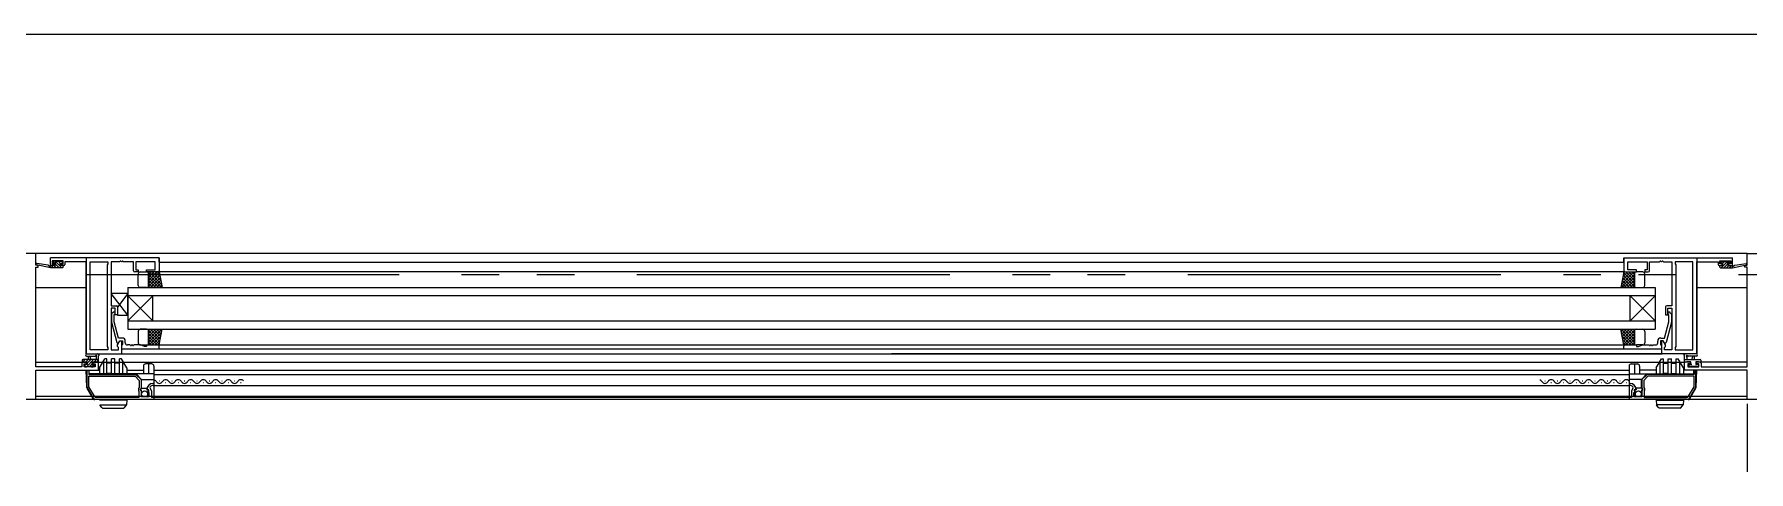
# Model space of a CAD drawing. Units: millimetres at full size. Extents: x -12803 to 120774, y -9413 to 101127.
# Drawn here: x 99524 to 100345, y 19702 to 19911 of the extents above; entities that cross this region are included whole.
import ezdxf

# ---------------------------------------------------------------- set-up
doc = ezdxf.new("R2010")
doc.units = ezdxf.units.MM
doc.header["$LTSCALE"] = 30
doc.linetypes.add('DOUBLE_CHAIN1', pattern=[8.8, 5, -1, 0.6, -0.6, 0.6, -1])
doc.layers.add('0-0_NoName', color=7, linetype='Continuous')
doc.layers.add('2-0_通芯', color=7, linetype='DOUBLE_CHAIN1', lineweight=15)
doc.layers.add('2-A_建具', color=7, linetype='Continuous', lineweight=15)

# ---------------------------------------------------------------- blocks, each defined once
blk = doc.blocks.new('グループ部品-732')
at = {"layer": '2-0_通芯'}
blk.add_line((75524.36, 19796.41), (120774.36, 19796.41), dxfattribs=at)
at = {"layer": '2-A_建具'}
for p, q in [((100344.36, 19806.41), (99499.86, 19806.41)), ((99524.36, 19800.91), (99524.36, 19806.41)), ((99530.24, 19800.78), (99524.7, 19801.61)), ((99583.36, 19804.41), (99531.36, 19804.41)), ((99531.36, 19801.11), (99531.36, 19804.41)), ((99532.16, 19802.91), (99532.16, 19801.41)), ((99537.36, 19802.91), (99532.16, 19802.91)), ((99532.16, 19801.41), (99533.26, 19801.41)), ((99533.04, 19802.72), (99532.54, 19802.22)), ((99533.28, 19801.78), (99532.69, 19802.37)), ((99532.76, 19801.71), (99533.09, 19801.71)), ((99533.86, 19802.81), (99533.26, 19802.81)), ((99533.26, 19801.41), (99533.26, 19800.61)), ((99536.8, 19799.61), (99533.6, 19802.81)), ((99535.45, 19799.61), (99533.62, 19801.44)), ((99536.06, 19802.61), (99534.06, 19802.61)), ((99536.05, 19801.71), (99535.15, 19802.61)), ((99535.96, 19801.71), (99536.76, 19801.71)), ((99535.96, 19800.61), (99535.96, 19801.71)), ((99536.76, 19802.81), (99536.26, 19802.81)), ((99536.26, 19801.41), (99537.36, 19801.41)), ((99536.26, 19800.61), (99536.26, 19801.41)), ((99537.06, 19802.05), (99536.29, 19802.81)), ((99537.06, 19802.01), (99537.06, 19802.51)), ((99537.36, 19801.41), (99537.36, 19802.91)), ((99538.16, 19802.48), (99538.16, 19801.11)), ((99548.36, 19802.48), (99538.16, 19802.48)), ((99548.36, 19804.41), (99548.36, 19758.41)), ((99548.36, 19758.41), (99548.36, 19802.48)), ((99550.29, 19802.48), (99558.86, 19802.48)), ((99550.29, 19760.34), (99550.29, 19802.48)), ((99558.86, 19801.41), (99558.43, 19800.98)), ((99558.86, 19802.48), (99558.86, 19801.41)), ((99560.36, 19802.48), (99560.36, 19781.31)), ((99564.4, 19802.48), (99560.36, 19802.48)), ((99565.4, 19802.48), (99565.31, 19802.48)), ((99571.16, 19802.48), (99566.31, 19802.48)), ((99571.16, 19798.11), (99571.16, 19802.48)), ((99572.16, 19802.48), (99572.16, 19798.61)), ((99581.43, 19802.48), (99572.16, 19802.48)), ((99581.43, 19798.61), (99581.43, 19802.48)), ((99583.36, 19802.21), (99583.36, 19804.41)), ((99583.36, 19804.41), (99583.36, 19798.11)), ((99583.36, 19802.21), (99934.36, 19802.21)), ((99934.36, 19802.21), (100285.36, 19802.21)), ((100285.36, 19804.41), (100337.36, 19804.41)), ((100285.36, 19802.21), (100285.36, 19804.41)), ((100285.36, 19804.41), (100285.36, 19798.11)), ((100287.29, 19802.48), (100296.56, 19802.48)), ((100287.29, 19798.61), (100287.29, 19802.48)), ((100296.56, 19802.48), (100296.56, 19798.61)), ((100297.56, 19802.48), (100302.4, 19802.48)), ((100297.56, 19798.11), (100297.56, 19802.48)), ((100303.31, 19802.48), (100303.4, 19802.48)), ((100304.31, 19802.48), (100308.36, 19802.48)), ((100308.36, 19802.48), (100308.36, 19781.31)), ((100309.86, 19802.48), (100309.86, 19801.41)), ((100318.43, 19802.48), (100309.86, 19802.48)), ((100309.86, 19801.41), (100310.29, 19800.98)), ((100318.43, 19760.34), (100318.43, 19802.48)), ((100320.36, 19804.41), (100320.36, 19758.41)), ((100320.36, 19802.48), (100330.56, 19802.48)), ((100320.36, 19758.41), (100320.36, 19802.48)), ((100330.56, 19802.48), (100330.56, 19801.11)), ((100331.36, 19802.91), (100336.56, 19802.91)), ((100331.36, 19801.41), (100331.36, 19802.91)), ((100332.46, 19801.41), (100331.36, 19801.41)), ((100331.66, 19802.05), (100332.42, 19802.81)), ((100331.66, 19802.01), (100331.66, 19802.51)), ((100331.91, 19799.61), (100335.11, 19802.81)), ((100331.96, 19802.81), (100332.46, 19802.81)), ((100332.76, 19801.71), (100331.96, 19801.71)), ((100332.46, 19800.61), (100332.46, 19801.41)), ((100332.66, 19802.61), (100334.66, 19802.61)), ((100332.67, 19801.71), (100333.57, 19802.61)), ((100332.76, 19800.61), (100332.76, 19801.71)), ((100333.26, 19799.61), (100335.09, 19801.44)), ((100334.86, 19802.81), (100335.46, 19802.81)), ((100335.43, 19801.78), (100336.02, 19802.37)), ((100335.46, 19801.41), (100335.46, 19800.61)), ((100336.56, 19801.41), (100335.46, 19801.41)), ((100335.96, 19801.71), (100335.62, 19801.71)), ((100335.67, 19802.72), (100336.17, 19802.22)), ((100336.56, 19802.91), (100336.56, 19801.41)), ((100337.36, 19801.11), (100337.36, 19804.41)), ((100338.47, 19800.78), (100344.01, 19801.61)), ((100344.36, 19806.41), (100368.86, 19806.41)), ((100344.36, 19800.91), (100344.36, 19806.41)), ((99525.36, 19800.91), (99524.36, 19800.91)), ((99524.36, 19799.91), (99525.36, 19799.91)), ((99524.36, 19752.14), (99524.36, 19799.91)), ((99531.36, 19799.61), (99524.6, 19801.02)), ((99525.36, 19799.91), (99525.36, 19800.91)), ((99531.36, 19800.61), (99531.27, 19800.62)), ((99531.36, 19799.61), (99531.36, 19800.61)), ((99533.56, 19800.61), (99531.36, 19800.61)), ((99531.41, 19799.61), (99531.36, 19799.66)), ((99537.06, 19799.61), (99531.36, 19799.61)), ((99532.76, 19799.61), (99531.76, 19800.61)), ((99534.1, 19799.61), (99533.1, 19800.61)), ((99533.56, 19801.25), (99533.56, 19800.61)), ((99537.66, 19800.61), (99535.96, 19800.61)), ((99537.33, 19800.42), (99537.17, 19800.59)), ((99537.36, 19799.91), (99537.36, 19800.31)), ((99558.43, 19800.98), (99558.43, 19761.84)), ((99573.36, 19797.61), (99571.66, 19797.61)), ((99572.16, 19798.61), (99573.36, 19798.61)), ((99573.36, 19798.61), (99573.36, 19797.61)), ((99573.36, 19791.11), (99573.36, 19796.61)), ((99574.36, 19797.61), (99577.36, 19797.61)), ((99577.36, 19798.61), (99581.43, 19798.61)), ((99577.36, 19797.61), (99577.36, 19798.61)), ((99583.36, 19797.61), (99577.36, 19797.61)), ((99578.36, 19790.11), (99578.36, 19797.61)), ((99578.36, 19793.49), (99582.47, 19797.61)), ((99578.36, 19794.91), (99581.06, 19797.61)), ((99578.36, 19796.32), (99579.64, 19797.61)), ((99578.36, 19792.08), (99583.44, 19797.17)), ((99578.36, 19796.61), (99578.36, 19791.11)), ((99578.36, 19796.42), (99584.67, 19790.11)), ((99578.36, 19790.67), (99583.68, 19795.99)), ((99578.36, 19795.01), (99583.26, 19790.11)), ((99578.36, 19793.6), (99581.84, 19790.11)), ((99578.58, 19797.61), (99584.55, 19791.65)), ((99579.21, 19790.11), (99583.92, 19794.81)), ((99580, 19797.61), (99584.2, 19793.41)), ((99580.63, 19790.11), (99584.15, 19793.63)), ((99581.41, 19797.61), (99583.84, 19795.18)), ((99582.83, 19797.61), (99583.49, 19796.95)), ((99934.36, 19797.61), (99582.86, 19797.61)), ((99583.36, 19797.61), (99584.86, 19790.11)), ((100285.86, 19797.61), (99934.36, 19797.61)), ((100285.36, 19797.61), (100283.86, 19790.11)), ((100290.36, 19796.42), (100284.04, 19790.11)), ((100290.13, 19797.61), (100284.16, 19791.65)), ((100288.71, 19797.61), (100284.52, 19793.41)), ((100288.08, 19790.11), (100284.56, 19793.63)), ((100289.5, 19790.11), (100284.8, 19794.81)), ((100287.3, 19797.61), (100284.87, 19795.18)), ((100290.36, 19790.67), (100285.03, 19795.99)), ((100285.89, 19797.61), (100285.22, 19796.95)), ((100290.36, 19792.08), (100285.27, 19797.17)), ((100285.36, 19797.61), (100291.36, 19797.61)), ((100290.36, 19795.01), (100285.46, 19790.11)), ((100290.36, 19793.49), (100286.24, 19797.61)), ((100290.36, 19793.6), (100286.87, 19790.11)), ((100291.36, 19798.61), (100287.29, 19798.61)), ((100290.36, 19794.91), (100287.66, 19797.61)), ((100290.36, 19796.32), (100289.07, 19797.61)), ((100290.36, 19790.11), (100290.36, 19797.61)), ((100290.36, 19796.61), (100290.36, 19791.11)), ((100291.36, 19797.61), (100291.36, 19798.61)), ((100294.36, 19797.61), (100291.36, 19797.61)), ((100295.36, 19798.61), (100295.36, 19797.61)), ((100296.56, 19798.61), (100295.36, 19798.61)), ((100295.36, 19797.61), (100297.06, 19797.61)), ((100295.36, 19791.11), (100295.36, 19796.61)), ((100310.29, 19800.98), (100310.29, 19761.84)), ((100331.06, 19800.61), (100332.76, 19800.61)), ((100331.36, 19799.91), (100331.36, 19800.31)), ((100331.38, 19800.42), (100331.54, 19800.59)), ((100331.66, 19799.61), (100337.35, 19799.61)), ((100334.61, 19799.61), (100335.61, 19800.61)), ((100335.16, 19801.25), (100335.16, 19800.61)), ((100335.16, 19800.61), (100337.35, 19800.61)), ((100335.95, 19799.61), (100336.95, 19800.61)), ((100337.3, 19799.61), (100337.35, 19799.66)), ((100337.35, 19799.61), (100344.11, 19801.02)), ((100337.35, 19800.61), (100337.44, 19800.62)), ((100337.35, 19799.61), (100337.35, 19800.61)), ((100343.36, 19800.91), (100344.36, 19800.91)), ((100343.36, 19799.91), (100343.36, 19800.91)), ((100344.36, 19799.91), (100343.36, 19799.91)), ((100344.36, 19752.14), (100344.36, 19799.91)), ((99524.36, 19790.21), (99548.36, 19790.21)), ((99568.36, 19776.81), (99560.36, 19787.31)), ((99560.36, 19787.31), (99560.36, 19781.31)), ((99568.36, 19787.31), (99560.36, 19787.31)), ((99568.36, 19787.31), (99563.36, 19780.75)), ((99568.36, 19790.11), (99568.36, 19770.11)), ((99568.36, 19790.11), (100300.36, 19790.11)), ((99568.36, 19776.81), (99568.36, 19787.31)), ((100300.36, 19786.11), (99568.36, 19786.11)), ((99580.36, 19774.11), (99568.36, 19786.11)), ((99580.36, 19786.11), (99568.36, 19774.11)), ((99577.36, 19790.11), (99574.36, 19790.11)), ((99578.36, 19792.18), (99580.43, 19790.11)), ((99578.36, 19790.77), (99579.01, 19790.11)), ((99580.36, 19774.11), (99580.36, 19786.11)), ((99582.04, 19790.11), (99584.39, 19792.45)), ((99583.46, 19790.11), (99584.62, 19791.28)), ((100285.26, 19790.11), (100284.09, 19791.28)), ((100286.67, 19790.11), (100284.33, 19792.45)), ((100290.36, 19792.18), (100288.29, 19790.11)), ((100288.36, 19774.11), (100300.36, 19786.11)), ((100288.36, 19786.11), (100300.36, 19774.11)), ((100288.36, 19774.11), (100288.36, 19786.11)), ((100290.36, 19790.77), (100289.7, 19790.11)), ((100291.36, 19790.11), (100294.36, 19790.11)), ((100300.36, 19790.11), (100300.36, 19770.11)), ((100320.36, 19790.21), (100344.36, 19790.21)), ((99560.36, 19781.31), (99563.36, 19781.31)), ((99560.36, 19781.31), (99562.86, 19781.31)), ((99560.36, 19780.31), (99560.36, 19760.34)), ((99562.36, 19780.31), (99560.36, 19780.31)), ((99561.33, 19778.23), (99560.56, 19777.46)), ((99560.56, 19777.46), (99560.56, 19773.51)), ((99561.76, 19776.96), (99562.18, 19777.39)), ((99561.76, 19773.67), (99561.76, 19776.96)), ((99562.36, 19777.11), (99562.36, 19780.31)), ((99563.36, 19777.11), (99562.36, 19777.11)), ((99563.36, 19781.31), (99563.36, 19776.81)), ((99563.36, 19780.81), (99563.36, 19777.11)), ((99563.36, 19776.81), (99568.36, 19776.81)), ((100305.36, 19780.81), (100305.36, 19777.11)), ((100305.36, 19777.11), (100306.36, 19777.11)), ((100308.36, 19781.31), (100305.86, 19781.31)), ((100306.36, 19780.31), (100308.36, 19780.31)), ((100306.36, 19777.11), (100306.36, 19780.31)), ((100306.96, 19776.96), (100306.53, 19777.39)), ((100306.96, 19773.67), (100306.96, 19776.96)), ((100307.38, 19778.23), (100308.16, 19777.46)), ((100308.16, 19777.46), (100308.16, 19773.51)), ((100308.36, 19780.31), (100308.36, 19760.34)), ((99560.56, 19773.51), (99563.16, 19763.78)), ((99563.84, 19765.91), (99561.76, 19773.67)), ((99568.36, 19774.11), (100300.36, 19774.11)), ((99568.36, 19770.11), (100300.36, 19770.11)), ((99573.36, 19769.11), (99573.36, 19763.61)), ((99577.36, 19770.11), (99574.36, 19770.11)), ((99578.36, 19763.8), (99584.67, 19770.11)), ((99578.36, 19765.21), (99583.26, 19770.11)), ((99578.36, 19770.11), (99578.36, 19762.61)), ((99578.36, 19766.62), (99581.84, 19770.11)), ((99578.36, 19768.04), (99580.43, 19770.11)), ((99578.36, 19769.45), (99579.01, 19770.11)), ((99578.36, 19769.55), (99583.68, 19764.23)), ((99578.36, 19763.61), (99578.36, 19769.11)), ((99578.58, 19762.61), (99584.55, 19768.58)), ((99579.21, 19770.11), (99583.92, 19765.41)), ((99580.63, 19770.11), (99584.15, 19766.59)), ((99582.04, 19770.11), (99584.39, 19767.77)), ((99583.36, 19762.61), (99584.86, 19770.11)), ((99583.46, 19770.11), (99584.62, 19768.94)), ((100285.36, 19762.61), (100283.86, 19770.11)), ((100290.36, 19763.8), (100284.04, 19770.11)), ((100285.26, 19770.11), (100284.09, 19768.94)), ((100290.13, 19762.61), (100284.16, 19768.58)), ((100286.67, 19770.11), (100284.33, 19767.77)), ((100288.08, 19770.11), (100284.56, 19766.59)), ((100289.5, 19770.11), (100284.8, 19765.41)), ((100290.36, 19769.55), (100285.03, 19764.23)), ((100290.36, 19765.21), (100285.46, 19770.11)), ((100290.36, 19766.62), (100286.87, 19770.11)), ((100290.36, 19768.04), (100288.29, 19770.11)), ((100290.36, 19769.45), (100289.7, 19770.11)), ((100290.36, 19770.11), (100290.36, 19762.61)), ((100290.36, 19763.61), (100290.36, 19769.11)), ((100291.36, 19770.11), (100294.36, 19770.11)), ((100295.36, 19769.11), (100295.36, 19763.61)), ((100304.88, 19765.91), (100306.96, 19773.67)), ((100308.16, 19773.51), (100305.55, 19763.78)), ((99558.86, 19760.34), (99550.29, 19760.34)), ((99558.43, 19761.84), (99558.86, 19761.41)), ((99558.86, 19761.41), (99558.86, 19760.34)), ((99560.36, 19760.34), (99563.86, 19760.34)), ((99563.43, 19762.65), (99564.56, 19764.61)), ((99563.43, 19761.84), (99563.43, 19762.65)), ((99563.86, 19761.41), (99563.43, 19761.84)), ((99563.65, 19763.41), (99563.86, 19763.41)), ((99565.66, 19765.91), (99563.84, 19765.91)), ((99563.86, 19760.34), (99563.86, 19761.41)), ((99564.56, 19764.61), (99565.86, 19764.61)), ((99565.36, 19764.61), (99565.36, 19758.41)), ((100303.36, 19760.61), (99565.36, 19760.61)), ((99565.86, 19764.61), (99565.86, 19762.81)), ((99567.16, 19763.61), (99567.16, 19764.41)), ((99569.4, 19762.61), (99568.16, 19762.61)), ((99570.4, 19762.61), (99570.31, 19762.61)), ((99570.58, 19762.49), (99570.4, 19762.61)), ((99574.43, 19762.61), (99571.31, 19762.61)), ((99574.36, 19762.61), (99577.36, 19762.61)), ((99576.36, 19761.91), (99574.43, 19762.61)), ((99577.36, 19761.91), (99576.36, 19761.91)), ((99577.36, 19762.61), (100291.36, 19762.61)), ((99577.36, 19762.61), (99577.36, 19761.91)), ((99578.36, 19768.14), (99583.44, 19763.05)), ((99578.36, 19766.73), (99582.47, 19762.61)), ((99578.36, 19765.31), (99581.06, 19762.61)), ((99578.36, 19763.9), (99579.64, 19762.61)), ((99580, 19762.61), (99584.2, 19766.81)), ((99581.41, 19762.61), (99583.84, 19765.04)), ((99582.83, 19762.61), (99583.49, 19763.27)), ((99583.36, 19760.61), (99583.36, 19762.11)), ((100288.71, 19762.61), (100284.52, 19766.81)), ((100287.3, 19762.61), (100284.87, 19765.04)), ((100285.89, 19762.61), (100285.22, 19763.27)), ((100290.36, 19768.14), (100285.27, 19763.05)), ((100285.36, 19760.61), (100285.36, 19762.11)), ((100290.36, 19766.73), (100286.24, 19762.61)), ((100290.36, 19765.31), (100287.66, 19762.61)), ((100290.36, 19763.9), (100289.07, 19762.61)), ((100291.36, 19762.61), (100291.36, 19761.91)), ((100294.36, 19762.61), (100291.36, 19762.61)), ((100291.36, 19761.91), (100292.36, 19761.91)), ((100292.36, 19761.91), (100294.28, 19762.61)), ((100294.28, 19762.61), (100297.4, 19762.61)), ((100298.13, 19762.49), (100298.31, 19762.61)), ((100298.31, 19762.61), (100298.4, 19762.61)), ((100299.31, 19762.61), (100300.56, 19762.61)), ((100301.56, 19763.61), (100301.56, 19764.41)), ((100304.16, 19764.61), (100302.86, 19764.61)), ((100302.86, 19764.61), (100302.86, 19762.81)), ((100303.06, 19765.91), (100304.88, 19765.91)), ((100303.36, 19764.61), (100303.36, 19758.41)), ((100305.29, 19762.65), (100304.16, 19764.61)), ((100305.07, 19763.41), (100304.85, 19763.41)), ((100304.86, 19761.41), (100305.29, 19761.84)), ((100304.86, 19760.34), (100304.86, 19761.41)), ((100308.36, 19760.34), (100304.86, 19760.34)), ((100305.29, 19761.84), (100305.29, 19762.65)), ((100310.29, 19761.84), (100309.86, 19761.41)), ((100309.86, 19761.41), (100309.86, 19760.34)), ((100309.86, 19760.34), (100318.43, 19760.34)), ((99524.36, 19754.41), (99548.56, 19754.41)), ((99546.26, 19752.14), (99524.36, 19752.14)), ((99546.26, 19753.91), (99546.26, 19752.14)), ((99546.46, 19755.31), (99546.46, 19754.71)), ((99546.75, 19754.41), (99547.95, 19755.61)), ((99554.36, 19755.61), (99546.76, 19755.61)), ((99547.46, 19753.61), (99548.56, 19753.61)), ((99547.46, 19752.14), (99547.46, 19753.61)), ((99552.73, 19752.14), (99547.46, 19752.14)), ((99547.56, 19754.61), (99548.86, 19754.61)), ((99547.66, 19752.62), (99548.25, 19753.21)), ((99547.66, 19752.91), (99547.66, 19752.41)), ((99548.86, 19753.21), (99547.96, 19753.21)), ((99547.96, 19752.11), (99548.46, 19752.11)), ((99548.3, 19754.61), (99549.3, 19755.61)), ((99548.36, 19758.41), (99565.36, 19758.41)), ((99548.36, 19758.41), (99934.36, 19758.41)), ((99548.5, 19752.11), (99548.65, 19752.27)), ((99548.56, 19753.61), (99548.56, 19754.41)), ((99548.63, 19757.21), (99552.59, 19757.21)), ((99548.66, 19752.31), (99550.76, 19752.31)), ((99548.69, 19752.31), (99551.99, 19755.61)), ((99548.86, 19753.82), (99550.65, 19755.61)), ((99548.86, 19754.61), (99548.86, 19753.21)), ((99549.46, 19755.61), (99549.56, 19756.75)), ((99550.04, 19752.31), (99551.02, 19753.29)), ((99550.66, 19755.61), (99550.55, 19756.75)), ((99550.96, 19752.11), (99551.56, 19752.11)), ((99551.19, 19752.11), (99552.23, 19753.15)), ((99551.26, 19754.61), (99553.26, 19754.61)), ((99551.26, 19753.67), (99551.26, 19754.61)), ((99551.56, 19754.41), (100314.36, 19754.41)), ((99551.56, 19754.41), (99551.56, 19753.61)), ((99551.56, 19753.61), (99552.73, 19753.61)), ((99552.06, 19753.21), (99551.72, 19753.21)), ((99551.77, 19752.2), (99552.27, 19752.7)), ((99552.34, 19754.61), (99553.34, 19755.61)), ((99552.73, 19753.61), (99552.73, 19752.14)), ((99553.16, 19756.79), (99553.16, 19755.61)), ((99553.49, 19754.41), (99554.36, 19755.28)), ((99554.36, 19754.71), (99554.36, 19757.39)), ((99554.36, 19750.51), (99554.36, 19754.41)), ((99554.86, 19751.68), (99557.36, 19756.01)), ((99556.76, 19754.97), (99556.76, 19748.71)), ((99558.26, 19756.01), (99557.36, 19756.01)), ((99558.26, 19749.01), (99558.26, 19756.01)), ((99560.56, 19753.91), (99558.26, 19753.91)), ((99560.56, 19749.01), (99560.56, 19756.01)), ((99562.16, 19756.01), (99560.56, 19756.01)), ((99562.16, 19749.01), (99562.16, 19756.01)), ((99564.46, 19753.91), (99562.16, 19753.91)), ((99564.46, 19749.01), (99564.46, 19756.01)), ((99565.36, 19756.01), (99564.46, 19756.01)), ((99565.06, 19758.41), (99934.36, 19758.41)), ((99567.86, 19751.68), (99565.36, 19756.01)), ((99565.96, 19748.71), (99565.96, 19754.97)), ((99575.86, 19752.51), (99575.86, 19748.71)), ((99579.86, 19753.51), (99576.86, 19753.51)), ((99578.36, 19753.51), (99578.36, 19748.71)), ((99580.86, 19752.51), (99580.86, 19736.41)), ((99934.36, 19758.41), (100303.66, 19758.41)), ((100320.36, 19758.41), (99934.36, 19758.41)), ((100287.86, 19752.51), (100287.86, 19736.41)), ((100288.86, 19753.51), (100291.86, 19753.51)), ((100290.36, 19753.51), (100290.36, 19748.71)), ((100292.86, 19752.51), (100292.86, 19748.71)), ((100300.86, 19751.68), (100303.36, 19756.01)), ((100302.76, 19748.71), (100302.76, 19754.97)), ((100320.36, 19758.41), (100303.36, 19758.41)), ((100303.36, 19756.01), (100304.26, 19756.01)), ((100304.26, 19749.01), (100304.26, 19756.01)), ((100304.26, 19753.91), (100306.56, 19753.91)), ((100306.56, 19749.01), (100306.56, 19756.01)), ((100306.56, 19756.01), (100308.16, 19756.01)), ((100308.16, 19749.01), (100308.16, 19756.01)), ((100308.16, 19753.91), (100310.46, 19753.91)), ((100310.46, 19749.01), (100310.46, 19756.01)), ((100310.46, 19756.01), (100311.36, 19756.01)), ((100313.86, 19751.68), (100311.36, 19756.01)), ((100311.96, 19754.97), (100311.96, 19748.71)), ((100314.36, 19754.71), (100314.36, 19757.39)), ((100314.36, 19755.61), (100321.96, 19755.61)), ((100317.16, 19754.41), (100314.36, 19754.41)), ((100314.36, 19750.51), (100314.36, 19754.41)), ((100317.46, 19754.61), (100315.46, 19754.61)), ((100315.56, 19756.79), (100315.56, 19755.61)), ((100315.99, 19753.61), (100315.99, 19752.14)), ((100317.16, 19753.61), (100315.99, 19753.61)), ((100315.99, 19752.14), (100321.26, 19752.14)), ((100320.08, 19757.21), (100316.12, 19757.21)), ((100316.94, 19752.2), (100316.44, 19752.7)), ((100316.66, 19753.21), (100316.99, 19753.21)), ((100317.16, 19754.41), (100317.16, 19753.61)), ((100317.76, 19752.11), (100317.16, 19752.11)), ((100317.46, 19753.67), (100317.46, 19754.61)), ((100320.06, 19752.31), (100317.96, 19752.31)), ((100318.06, 19755.61), (100318.16, 19756.75)), ((100319.26, 19755.61), (100319.15, 19756.75)), ((100319.86, 19754.61), (100319.86, 19753.21)), ((100321.16, 19754.61), (100319.86, 19754.61)), ((100319.86, 19753.21), (100320.76, 19753.21)), ((100344.36, 19754.41), (100320.16, 19754.41)), ((100320.16, 19753.61), (100320.16, 19754.41)), ((100321.26, 19753.61), (100320.16, 19753.61)), ((100320.76, 19752.11), (100320.26, 19752.11)), ((100321.06, 19752.91), (100321.06, 19752.41)), ((100321.26, 19752.14), (100321.26, 19753.61)), ((100322.26, 19755.31), (100322.26, 19754.71)), ((100322.46, 19753.91), (100322.46, 19752.14)), ((100322.46, 19752.14), (100344.36, 19752.14)), ((99524.36, 19750.51), (99554.86, 19750.51)), ((99524.36, 19736.41), (99524.36, 19750.51)), ((99548.79, 19742.29), (99548.36, 19750.51)), ((99549.86, 19748.59), (99549.86, 19750.51)), ((99580.86, 19748.71), (99549.86, 19748.71)), ((99553.66, 19748.51), (99553.66, 19748.71)), ((99554.86, 19751.68), (99554.86, 19748.71)), ((99560.56, 19749.01), (99558.26, 19749.01)), ((99562.16, 19749.01), (99564.46, 19749.01)), ((99567.86, 19751.68), (99567.86, 19748.71)), ((99567.86, 19750.51), (99575.86, 19750.51)), ((99574.96, 19746.11), (99580.86, 19746.11)), ((99580.86, 19744.21), (99580.36, 19744.21)), ((99580.86, 19750.51), (100287.86, 19750.51)), ((99580.86, 19748.51), (100287.86, 19748.51)), ((99583.42, 19745.47), (99583.62, 19745.47)), ((99586.42, 19744.71), (99586.62, 19744.71)), ((99589.42, 19745.47), (99589.62, 19745.47)), ((99592.42, 19744.71), (99592.62, 19744.71)), ((99595.42, 19745.47), (99595.62, 19745.47)), ((99598.42, 19744.71), (99598.62, 19744.71)), ((99601.42, 19745.47), (99601.62, 19745.47)), ((99604.42, 19744.71), (99604.62, 19744.71)), ((99607.42, 19745.47), (99607.62, 19745.47)), ((99610.42, 19744.71), (99610.62, 19744.71)), ((99613.42, 19745.47), (99613.62, 19745.47)), ((99616.42, 19744.71), (99616.62, 19744.71)), ((99619.42, 19745.47), (99619.62, 19745.47)), ((99622.42, 19744.71), (99622.62, 19744.71)), ((100247.42, 19745.47), (100247.62, 19745.47)), ((100250.42, 19744.71), (100250.62, 19744.71)), ((100253.42, 19745.47), (100253.62, 19745.47)), ((100256.42, 19744.71), (100256.62, 19744.71)), ((100259.42, 19745.47), (100259.62, 19745.47)), ((100262.42, 19744.71), (100262.62, 19744.71)), ((100265.42, 19745.47), (100265.62, 19745.47)), ((100268.42, 19744.71), (100268.62, 19744.71)), ((100271.42, 19745.47), (100271.62, 19745.47)), ((100274.42, 19744.71), (100274.62, 19744.71)), ((100277.42, 19745.47), (100277.62, 19745.47)), ((100280.42, 19744.71), (100280.62, 19744.71)), ((100283.42, 19745.47), (100283.62, 19745.47)), ((100286.42, 19744.71), (100286.62, 19744.71)), ((100287.86, 19748.71), (100318.86, 19748.71)), ((100293.76, 19746.11), (100287.86, 19746.11)), ((100287.86, 19744.21), (100288.36, 19744.21)), ((100300.86, 19750.51), (100292.86, 19750.51)), ((100300.86, 19751.68), (100300.86, 19748.71)), ((100306.56, 19749.01), (100304.26, 19749.01)), ((100308.16, 19749.01), (100310.46, 19749.01)), ((100313.86, 19751.68), (100313.86, 19748.71)), ((100344.36, 19750.51), (100313.86, 19750.51)), ((100315.06, 19748.51), (100315.06, 19748.71)), ((100318.86, 19748.59), (100318.86, 19750.51)), ((100319.93, 19742.29), (100320.36, 19750.51)), ((100344.36, 19736.41), (100344.36, 19750.51)), ((100344.36, 19736.41), (99499.86, 19736.41)), ((99524.36, 19738.04), (100344.36, 19738.04)), ((99551.77, 19736.91), (99548.92, 19741.84)), ((99552.73, 19736.61), (100315.98, 19736.61)), ((99567.86, 19736.21), (99554.86, 19736.21)), ((99556.76, 19736.41), (99556.76, 19736.21)), ((99557.26, 19736.21), (99557.26, 19736.41)), ((99565.46, 19736.21), (99565.46, 19736.41)), ((99565.96, 19736.21), (99565.96, 19736.41)), ((99567.86, 19736.21), (99567.74, 19734)), ((99573.46, 19741.73), (99573.46, 19740.78)), ((99574.76, 19740.71), (99574.76, 19737.71)), ((99578.56, 19737.71), (99574.76, 19737.71)), ((99574.89, 19741.92), (99577.6, 19741.92)), ((99574.96, 19737.71), (99574.96, 19740.71)), ((99578.05, 19741.18), (99577.81, 19741.12)), ((99577.91, 19740.25), (99578.34, 19740.68)), ((99579.08, 19741.92), (99579.66, 19740.51)), ((99579.66, 19740.51), (99579.66, 19737.51)), ((99580.46, 19743.21), (100288.26, 19743.21)), ((100289.63, 19741.92), (100289.06, 19740.51)), ((100290.8, 19740.25), (100290.37, 19740.68)), ((100290.66, 19741.18), (100290.9, 19741.12)), ((100293.83, 19741.92), (100291.11, 19741.92)), ((100293.76, 19737.71), (100293.76, 19740.71)), ((100295.26, 19741.73), (100295.26, 19740.78)), ((100300.86, 19736.21), (100313.86, 19736.21)), ((100300.86, 19736.21), (100300.97, 19734)), ((100302.76, 19736.21), (100302.76, 19736.41)), ((100303.26, 19736.21), (100303.26, 19736.41)), ((100311.46, 19736.21), (100311.46, 19736.41)), ((100311.96, 19736.41), (100311.96, 19736.21)), ((100313.86, 19736.21), (100313.74, 19734)), ((100316.94, 19736.91), (100319.79, 19741.84)), ((100399.36, 19736.41), (100344.36, 19736.41)), ((99554.99, 19733.91), (99567.72, 19733.91)), ((99555.91, 19732.62), (99555.03, 19733.84)), ((99556.31, 19732.41), (99566.4, 19732.41)), ((99566.81, 19732.62), (99567.68, 19733.84)), ((100313.72, 19733.91), (100300.99, 19733.91)), ((100301.91, 19732.62), (100301.03, 19733.84)), ((100312.4, 19732.41), (100302.31, 19732.41)), ((100312.81, 19732.62), (100313.68, 19733.84)), ((100344.36, 19734.41), (100344.36, 19701.91))]:
    blk.add_line(p, q, dxfattribs=at)
for points in [[(97714.36, 19911.41), (100374.36, 19911.41), (100374.36, 19896.41)], [(99551.87, 19737.11), (99548.86, 19742.33), (99548.86, 19750.51)], [(99549.76, 19750.51), (99549.76, 19748.51), (99572.26, 19748.51), (99574.76, 19746.01), (99574.76, 19741.88), (99574.3, 19741.34)], [(99552.39, 19738.01), (99549.76, 19742.57), (99549.76, 19747.61), (99571.88, 19747.61), (99573.86, 19745.64), (99573.86, 19742.21), (99573.46, 19741.73)], [(99574.96, 19742.12), (99574.96, 19746.11), (99572.36, 19748.71)], [(100293.76, 19742.12), (100293.76, 19746.11), (100296.36, 19748.71)], [(100318.96, 19750.51), (100318.96, 19748.51), (100296.46, 19748.51), (100293.96, 19746.01), (100293.96, 19741.88), (100294.41, 19741.34)], [(100316.33, 19738.01), (100318.96, 19742.57), (100318.96, 19747.61), (100296.83, 19747.61), (100294.86, 19745.64), (100294.86, 19742.21), (100295.26, 19741.73)], [(100316.84, 19737.11), (100319.86, 19742.33), (100319.86, 19750.51)], [(99573.66, 19740.44), (99573.66, 19737.51), (99553.25, 19737.51)], [(99574.66, 19741.01), (99574.46, 19741.01), (99574.46, 19741.41), (99574.89, 19741.92)], [(99577.56, 19741.41), (99577.56, 19741.11), (99578.36, 19741.11), (99578.36, 19738.21)], [(99578.56, 19737.71), (99578.56, 19739.91), (99578.06, 19739.91)], [(100289.06, 19740.51), (100289.06, 19737.51), (99579.66, 19737.51)], [(100293.96, 19740.71), (100293.96, 19737.71), (100290.16, 19737.71), (100290.16, 19739.91), (100290.66, 19739.91)], [(100291.16, 19741.41), (100291.16, 19741.11), (100290.36, 19741.11), (100290.36, 19738.21)], [(100294.06, 19741.01), (100294.26, 19741.01), (100294.26, 19741.41), (100293.83, 19741.92)], [(100295.06, 19740.44), (100295.06, 19737.51), (100315.46, 19737.51)]]:
    blk.add_lwpolyline(points, dxfattribs=at)
for centre in [(99576.41, 19739.19), (100292.31, 19739.19)]:
    blk.add_circle(centre, 1.45, dxfattribs=at)
for centre, radius, start, end in [((99524.66, 19801.31), 0.3, 81.55064, 258.25019), ((99532.76, 19802.01), 0.3, 135, 270), ((99533.26, 19802.51), 0.3, 90, 135), ((99533.09, 19802.01), 0.3, 270, 326.94427), ((99533.56, 19801.71), 0.25, 303.05573, 146.94427), ((99533.86, 19801.25), 0.3, 123.05573, 180), ((99533.86, 19802.61), 0.2, 0, 90), ((99536.26, 19802.61), 0.2, 90, 180), ((99536.76, 19802.51), 0.3, 0, 90), ((99536.76, 19802.01), 0.3, 270, 359.99999), ((99564.4, 19802.68), 0.2, 270, 336.42182), ((99564.86, 19802.48), 0.3, 23.57818, 156.42182), ((99565.31, 19802.68), 0.2, 203.57818, 270), ((99565.4, 19802.68), 0.2, 270, 336.42182), ((99565.86, 19802.48), 0.3, 23.57818, 156.42182), ((99566.31, 19802.68), 0.2, 203.57818, 270), ((100302.4, 19802.68), 0.2, 270, 336.42182), ((100302.86, 19802.48), 0.3, 23.57818, 156.42182), ((100303.31, 19802.68), 0.2, 203.57818, 270), ((100303.4, 19802.68), 0.2, 270, 336.42182), ((100303.86, 19802.48), 0.3, 23.57818, 156.42182), ((100304.31, 19802.68), 0.2, 203.57818, 270), ((100331.96, 19802.51), 0.3, 90, 180), ((100331.96, 19802.01), 0.3, 180, 270), ((100332.46, 19802.61), 0.2, 0, 90), ((100334.86, 19802.61), 0.2, 90, 180), ((100335.16, 19801.71), 0.25, 33.05573, 236.94427), ((100334.86, 19801.25), 0.3, 0, 56.94427), ((100335.62, 19802.01), 0.3, 213.05573, 270), ((100335.46, 19802.51), 0.3, 45, 90), ((100335.96, 19802.01), 0.3, 270, 45), ((100344.05, 19801.31), 0.3, 281.74981, 98.44936), ((99530.2, 19800.49), 0.3, 21.55064, 81.55064), ((99530.76, 19800.71), 0.3, 201.55064, 320.80246), ((99531.22, 19800.33), 0.3, 80.80246, 140.80246), ((99531.86, 19801.11), 0.5, 180, 270), ((99537.06, 19800.31), 0.3, 0, 90), ((99537.06, 19799.91), 0.3, 270, 359.99999), ((99537.66, 19801.11), 0.5, 270, 0), ((99571.66, 19798.11), 0.5, 180, 270), ((99574.36, 19796.61), 1, 89.9999, 179.9999), ((99577.36, 19796.61), 1, 359.9999, 89.9999), ((99582.86, 19798.11), 0.5, 270, 0), ((100285.86, 19798.11), 0.5, 180, 270), ((100291.36, 19796.61), 1, 90.0001, 180.0001), ((100294.36, 19796.61), 1, 0.0001, 90.0001), ((100297.06, 19798.11), 0.5, 270, 0), ((100331.06, 19801.11), 0.5, 180, 270), ((100331.66, 19800.31), 0.3, 90, 180), ((100331.66, 19799.91), 0.3, 180, 270), ((100336.86, 19801.11), 0.5, 270, 0), ((100337.49, 19800.33), 0.3, 39.19754, 99.19754), ((100337.95, 19800.71), 0.3, 219.19754, 338.44936), ((100338.51, 19800.49), 0.3, 98.44936, 158.44936), ((99574.36, 19791.11), 1, 179.9999, 269.9999), ((99577.36, 19791.11), 1, 269.9999, 359.9999), ((100291.36, 19791.11), 1, 180.0001, 270.0001), ((100294.36, 19791.11), 1, 270.0001, 0.0001), ((99561.76, 19777.81), 0.6, 315, 135), ((99562.86, 19780.81), 0.5, 0, 90), ((100305.86, 19780.81), 0.5, 90, 180), ((100306.96, 19777.81), 0.6, 45, 225), ((99574.36, 19769.11), 1, 90.0001, 180.0001), ((99577.36, 19769.11), 1, 0.0001, 90.0001), ((100291.36, 19769.11), 1, 89.9999, 179.9999), ((100294.36, 19769.11), 1, 359.9999, 89.9999), ((99563.65, 19763.91), 0.5, 195, 270), ((99565.66, 19762.31), 0.3, 90, 180), ((99565.66, 19764.41), 1.5, 0, 90), ((99565.66, 19762.81), 0.2, 270, 0), ((99568.16, 19763.61), 1, 180, 270), ((99569.4, 19762.41), 0.2, 23.57818, 90), ((99569.86, 19762.61), 0.3, 203.57818, 336.42182), ((99570.31, 19762.41), 0.2, 90, 156.42182), ((99570.86, 19762.61), 0.3, 203.57818, 336.42182), ((99571.31, 19762.41), 0.2, 90, 156.42182), ((99574.36, 19763.61), 1, 180.0001, 270.0001), ((99577.36, 19763.61), 1, 270.0001, 0.0001), ((99582.86, 19762.11), 0.5, 0, 90), ((100285.86, 19762.11), 0.5, 90, 180), ((100291.36, 19763.61), 1, 179.9999, 269.9999), ((100294.36, 19763.61), 1, 269.9999, 359.9999), ((100297.4, 19762.41), 0.2, 23.57818, 90), ((100297.86, 19762.61), 0.3, 203.57818, 336.42182), ((100298.4, 19762.41), 0.2, 23.57818, 90), ((100298.86, 19762.61), 0.3, 203.57818, 336.42182), ((100299.31, 19762.41), 0.2, 90, 156.42182), ((100300.56, 19763.61), 1, 270, 0), ((100303.06, 19764.41), 1.5, 90, 180), ((100303.06, 19762.81), 0.2, 180, 270), ((100303.06, 19762.31), 0.3, 0, 90), ((100305.07, 19763.91), 0.5, 270, 345), ((99546.76, 19753.91), 0.5, 90, 180), ((99546.76, 19755.31), 0.3, 90, 180), ((99546.76, 19754.71), 0.3, 180, 270), ((99547.36, 19754.61), 0.2, 270, 359.99999), ((99547.96, 19752.91), 0.3, 90, 180), ((99547.96, 19752.41), 0.3, 180, 270), ((99548.63, 19757.81), 0.6, 89.95977, 269.95977), ((99548.46, 19752.31), 0.2, 270, 359.99999), ((99550.06, 19756.71), 0.5, 5.09207, 174.90793), ((99550.96, 19752.31), 0.2, 180, 270), ((99551.26, 19753.21), 0.25, 123.05573, 326.94427), ((99550.96, 19753.67), 0.3, 303.05573, 359.99999), ((99551.72, 19752.91), 0.3, 90, 146.94427), ((99551.56, 19752.41), 0.3, 270, 315), ((99552.06, 19752.91), 0.3, 315, 90), ((99552.59, 19757.51), 0.3, 269.95977, 340.81024), ((99553.16, 19757.31), 0.3, 300, 160.81024), ((99553.46, 19756.79), 0.3, 120, 180), ((99553.46, 19754.61), 0.2, 180, 270), ((99553.79, 19758.11), 0.3, 40.52878, 90), ((99554.25, 19758.5), 0.3, 220.52878, 280.52878), ((99554.06, 19754.71), 0.3, 270, 359.99999), ((99554.36, 19757.91), 0.3, 300, 100.52878), ((99554.66, 19757.39), 0.3, 120, 180), ((99576.86, 19752.51), 1, 90, 180), ((99579.86, 19752.51), 1, 0, 90), ((100288.86, 19752.51), 1, 90, 180), ((100291.86, 19752.51), 1, 0, 90), ((100314.36, 19757.91), 0.3, 79.47122, 240), ((100314.06, 19757.39), 0.3, 0, 60), ((100314.66, 19754.71), 0.3, 180, 270), ((100314.47, 19758.5), 0.3, 259.47122, 319.47122), ((100314.92, 19758.11), 0.3, 90, 139.47122), ((100315.56, 19757.31), 0.3, 19.18976, 240), ((100315.26, 19754.61), 0.2, 270, 359.99999), ((100315.26, 19756.79), 0.3, 0, 60), ((100316.12, 19757.51), 0.3, 199.18976, 270.04023), ((100316.66, 19752.91), 0.3, 90, 225), ((100317.16, 19752.41), 0.3, 225, 270), ((100316.99, 19752.91), 0.3, 33.05573, 90), ((100317.46, 19753.21), 0.25, 213.05573, 56.94427), ((100317.76, 19753.67), 0.3, 180, 236.94427), ((100317.76, 19752.31), 0.2, 270, 359.99999), ((100318.66, 19756.71), 0.5, 5.09207, 174.90793), ((100320.26, 19752.31), 0.2, 180, 270), ((100320.08, 19757.81), 0.6, 270.04023, 90.04023), ((100320.76, 19752.91), 0.3, 0, 90), ((100320.76, 19752.41), 0.3, 270, 359.99999), ((100321.36, 19754.61), 0.2, 180, 270), ((100321.96, 19755.31), 0.3, 0, 90), ((100321.96, 19754.71), 0.3, 270, 359.99999), ((100321.96, 19753.91), 0.5, 0, 90), ((99580.36, 19741.41), 2.8, 90, 180), ((99580.46, 19741.31), 2.9, 90, 180), ((99580.52, 19744.25), 1.72, 29.20254, 78.5883), ((99583.52, 19745.93), 1.72, 209.20254, 330.79746), ((99586.52, 19744.25), 1.72, 29.20254, 150.79746), ((99589.52, 19745.93), 1.72, 209.20254, 330.79746), ((99592.52, 19744.25), 1.72, 29.20254, 150.79746), ((99595.52, 19745.93), 1.72, 209.20254, 330.79746), ((99598.52, 19744.25), 1.72, 29.20254, 150.79746), ((99601.52, 19745.93), 1.72, 209.20254, 330.79746), ((99604.52, 19744.25), 1.72, 29.20254, 150.79746), ((99607.52, 19745.93), 1.72, 209.20254, 330.79746), ((99610.52, 19744.25), 1.72, 29.20254, 150.79746), ((99613.52, 19745.93), 1.72, 209.20254, 330.79746), ((99616.52, 19744.25), 1.72, 29.20254, 150.79746), ((99619.52, 19745.93), 1.72, 209.20254, 330.79746), ((99622.52, 19744.25), 1.72, 43.81375, 150.79746), ((100244.52, 19744.25), 1.72, 29.20254, 71.68503), ((100247.52, 19745.93), 1.72, 209.20254, 330.79746), ((100250.52, 19744.25), 1.72, 29.20254, 150.79746), ((100253.52, 19745.93), 1.72, 209.20254, 330.79746), ((100256.52, 19744.25), 1.72, 29.20254, 150.79746), ((100259.52, 19745.93), 1.72, 209.20254, 330.79746), ((100262.52, 19744.25), 1.72, 29.20254, 150.79746), ((100265.52, 19745.93), 1.72, 209.20254, 330.79746), ((100268.52, 19744.25), 1.72, 29.20254, 150.79746), ((100271.52, 19745.93), 1.72, 209.20254, 330.79746), ((100274.52, 19744.25), 1.72, 29.20254, 150.79746), ((100277.52, 19745.93), 1.72, 209.20254, 330.79746), ((100280.52, 19744.25), 1.72, 29.20254, 150.79746), ((100283.52, 19745.93), 1.72, 209.20254, 330.79746), ((100286.52, 19744.25), 1.72, 38.7592, 150.79746), ((100288.26, 19741.31), 2.9, 0, 90), ((100288.36, 19741.41), 2.8, 0, 90), ((99549.79, 19742.34), 1, 183, 210), ((99552.63, 19737.41), 1, 210, 270), ((99552.73, 19737.61), 1, 210, 270), ((99553.25, 19738.51), 1, 210, 270), ((99573.66, 19740.78), 0.2, 180, 240), ((99573.46, 19740.44), 0.2, 0, 60), ((99574.46, 19741.21), 0.2, 140, 270), ((99574.46, 19740.71), 0.3, 0, 90), ((99574.66, 19740.71), 0.3, 0, 90), ((99574.66, 19742.12), 0.3, 320, 359.99999), ((99577.76, 19741.31), 0.2, 180, 285), ((99578.06, 19740.11), 0.2, 135, 270), ((99577.86, 19738.21), 0.5, 270, 359.99999), ((99578.13, 19740.89), 0.3, 315, 105), ((99579.43, 19742.27), 0.5, 136.86773, 224.6572), ((99580.46, 19741.31), 1.9, 90, 136.86773), ((100288.26, 19741.31), 1.9, 43.13227, 90), ((100289.28, 19742.27), 0.5, 315.3428, 43.13227), ((100290.58, 19740.89), 0.3, 75, 225), ((100290.86, 19738.21), 0.5, 180, 270), ((100290.66, 19740.11), 0.2, 270, 45), ((100290.96, 19741.31), 0.2, 255, 0), ((100294.06, 19742.12), 0.3, 180, 220), ((100294.06, 19740.71), 0.3, 90, 180), ((100294.26, 19740.71), 0.3, 90, 180), ((100294.26, 19741.21), 0.2, 270, 40), ((100295.26, 19740.44), 0.2, 120, 180), ((100295.06, 19740.78), 0.2, 300, 0), ((100315.46, 19738.51), 1, 270, 330), ((100315.98, 19737.61), 1, 270, 330), ((100316.08, 19737.41), 1, 270, 330), ((100318.93, 19742.34), 1, 330, 357), ((99556.31, 19732.91), 0.5, 215.71895, 270), ((99566.4, 19732.91), 0.5, 270, 324.28105), ((99567.44, 19734.01), 0.3, 324.28105, 357), ((100301.27, 19734.01), 0.3, 183, 215.71895), ((100302.31, 19732.91), 0.5, 215.71895, 270), ((100312.4, 19732.91), 0.5, 270, 324.28105), ((100313.44, 19734.01), 0.3, 324.28105, 357)]:
    blk.add_arc(centre, radius, start, end, dxfattribs=at)
blk = doc.blocks.new('グループ部品-763')
at = {"layer": '2-0_通芯'}
blk.add_line((75524.36, 19796.41), (120774.36, 19796.41), dxfattribs=at)

msp = doc.modelspace()

# ---------------------------------------------------------------- block references
at = {"layer": '0-0_NoName'}
for name in ['グループ部品-732', 'グループ部品-763']:
    msp.add_blockref(name, (0, 0), dxfattribs=at)

doc.saveas('drawing.dxf')
